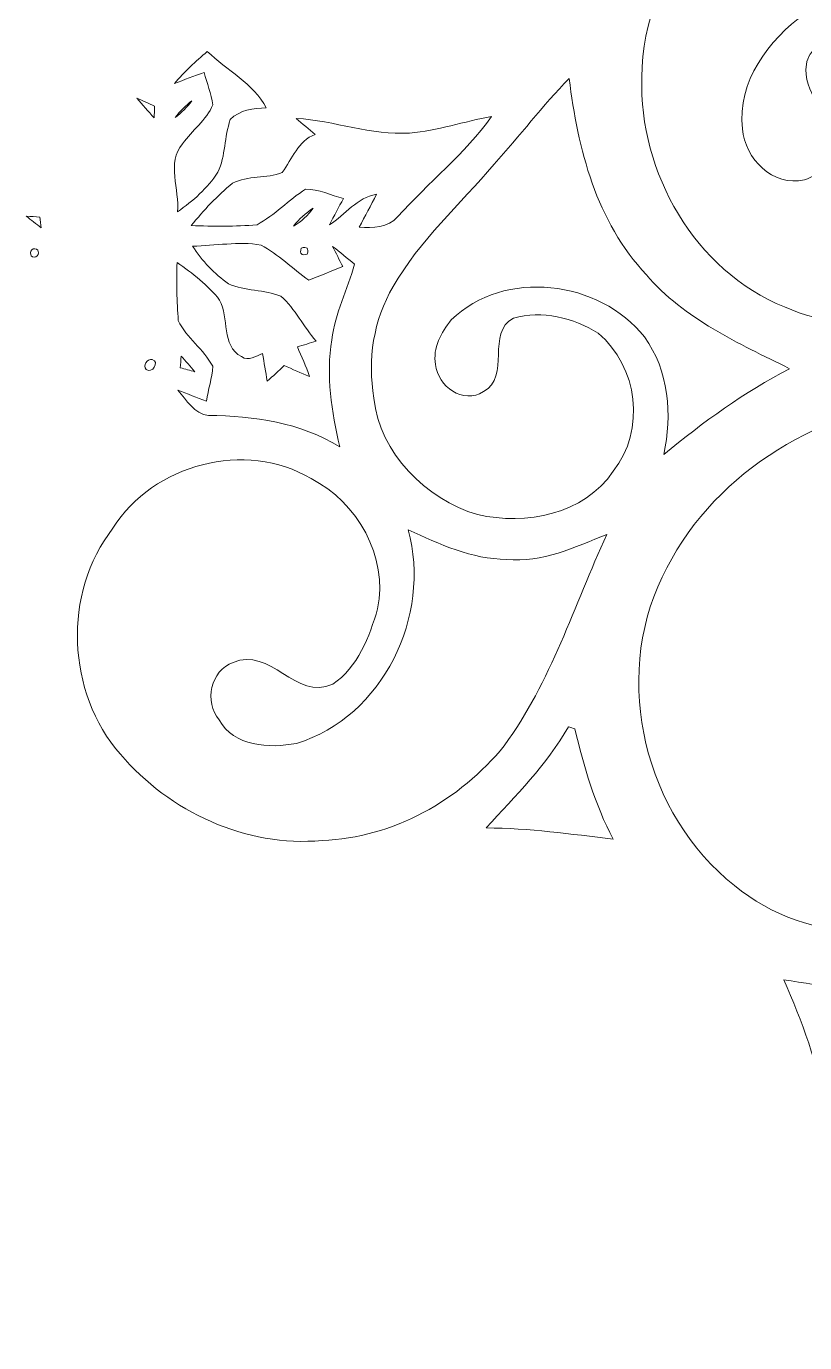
# Model space of a CAD drawing. Header units: centimetres. Extents: x -16.3 to 16.1, y -13.3 to 13.3.
# Drawn here: x -14.23 to -6.5, y -12.15 to 0.94 of the extents above; entities that cross this region are included whole.
import ezdxf

# ---------------------------------------------------------------- set-up
doc = ezdxf.new("R2010")
doc.units = ezdxf.units.CM
doc.header["$MEASUREMENT"] = 0
doc.layers.add('Layer 1', color=7, linetype='Continuous')

msp = doc.modelspace()

# ---------------------------------------------------------------- linework, layer by layer
at = {"layer": 'Layer 1', "color": 8, "lineweight": 9}
for points, knots in [([(-3.18055, 4.80713), (-3.50828, 4.40744), (-3.82966, 3.98904), (-4.27275, 3.70894), (-4.27275, 3.70894), (-4.88447, 3.27573), (-5.62812, 3.11839), (-6.30193, 2.815), (-6.30193, 2.815), (-6.77359, 2.62097), (-7.23855, 2.35497), (-7.54617, 1.93834), (-7.54617, 1.93834), (-7.88449, 1.51077), (-8.11626, 0.98196), (-8.11662, 0.42986), (-8.11662, 0.42986), (-8.14554, -0.51488), (-7.58957, -1.49454), (-6.69845, -1.85332), (-6.69845, -1.85332), (-5.93186, -2.19516), (-4.98607, -1.92458), (-4.44667, -1.30263), (-4.44667, -1.30263), (-4.23077, -1.01935), (-4.09283, -0.67046), (-4.10624, -0.31062), (-4.10624, -0.31062), (-4.09424, 0.38506), (-4.66892, 1.04651), (-5.36812, 1.09908), (-5.36812, 1.09908), (-5.65846, 1.09978), (-5.93892, 1.00206), (-6.19221, 0.8666), (-6.19221, 0.8666), (-6.30616, 0.78758), (-6.4568, 0.70891), (-6.48043, 0.55721), (-6.48043, 0.55721), (-6.52347, 0.27746), (-6.26312, 0.08661), (-6.21338, -0.16845), (-6.21338, -0.16845), (-6.17422, -0.36213), (-6.33156, -0.53181), (-6.50054, -0.59073), (-6.50054, -0.59073), (-6.81557, -0.66093), (-7.08862, -0.37977), (-7.11649, -0.08379), (-7.11649, -0.08379), (-7.16905, 0.38611), (-6.85543, 0.80063), (-6.49454, 1.06274), (-6.49454, 1.06274), (-6.08991, 1.34426), (-5.58226, 1.52418), (-5.08625, 1.41976), (-5.08625, 1.41976), (-4.73983, 1.37601), (-4.42056, 1.19609), (-4.18597, 0.94174), (-4.18597, 0.94174), (-3.92103, 0.60977), (-3.67373, 0.23019), (-3.64586, -0.20585), (-3.64586, -0.20585), (-3.64022, -0.45949), (-3.68643, -0.71138), (-3.6829, -0.96538), (-3.6829, -0.96538), (-3.62928, -1.09979), (-3.50405, -1.18586), (-3.40033, -1.28076), (-3.40033, -1.28076), (-3.4155, -1.19186), (-3.43349, -1.10226), (-3.44937, -1.01441), (-3.44937, -1.01441), (-3.346, -0.98654), (-3.24652, -0.94633), (-3.14739, -0.90646), (-3.14739, -0.90646), (-2.98864, -1.04405), (-2.82742, -1.18093), (-2.64327, -1.28535), (-2.64327, -1.28535), (-2.44712, -1.29734), (-2.25027, -1.29946), (-2.05307, -1.29134), (-2.05307, -1.29134), (-2.15114, -1.13859), (-2.27638, -1.00348), (-2.41573, -0.88847), (-2.41573, -0.88847), (-2.59, -0.78088), (-2.8066, -0.80028), (-3.00169, -0.76147), (-3.00169, -0.76147), (-3.03803, -0.66481), (-3.07295, -0.56744), (-3.08918, -0.46584), (-3.08918, -0.46584), (-3.15444, -0.44715), (-3.21935, -0.42845), (-3.28391, -0.41046), (-3.28391, -0.41046), (-3.28427, -0.38576), (-3.28427, -0.33673), (-3.28427, -0.31203), (-3.28427, -0.31203), (-3.22888, -0.29369), (-3.17314, -0.27605), (-3.11705, -0.25912), (-3.11705, -0.25912), (-3.1361, -0.16845), (-3.15938, -0.07144), (-3.17455, 0.01746), (-3.17455, 0.01746), (-3.11493, -0.0217), (-3.05602, -0.06227), (-2.9971, -0.10319), (-2.9971, -0.10319), (-2.94666, -0.0478), (-2.89692, 0.00794), (-2.84717, 0.06367), (-2.84717, 0.06367), (-2.71594, -0.05521), (-2.5713, -0.15822), (-2.42102, -0.25206), (-2.42102, -0.25206), (-2.38362, -0.43127), (-2.4376, -0.65776), (-2.29472, -0.79922), (-2.29472, -0.79922), (-2.17055, -0.93081), (-2.03014, -1.04722), (-1.88056, -1.14988), (-1.88056, -1.14988), (-1.87598, -0.95726), (-1.88127, -0.76535), (-1.89714, -0.57415), (-1.89714, -0.57415), (-1.97264, -0.378), (-2.16173, -0.25241), (-2.25204, -0.06579), (-2.25204, -0.06579), (-2.23052, 0.00864), (-2.19136, 0.07567), (-2.15785, 0.14481), (-2.15785, 0.14481), (-2.36951, 0.21925), (-2.58294, 0.28804), (-2.79426, 0.36248), (-2.79426, 0.36248), (-2.79108, 0.38329), (-2.78473, 0.42492), (-2.78156, 0.44573), (-2.78156, 0.44573), (-2.42067, 0.61648), (-2.04143, 0.8225), (-1.85128, 1.18904), (-1.85128, 1.18904), (-2.1582, 1.14882), (-2.44783, 1.01759), (-2.75898, 1.00065), (-2.75898, 1.00065), (-3.01545, 0.99924), (-3.28215, 1.01265), (-3.52133, 1.11389), (-3.52133, 1.11389), (-3.8727, 1.26347), (-4.11964, 1.57886), (-4.29497, 1.90764), (-4.29497, 1.90764), (-3.83495, 2.13871), (-3.31778, 2.25091), (-2.90715, 2.57827), (-2.90715, 2.57827), (-3.2056, 2.77196), (-3.51533, 3.00338), (-3.63105, 3.3544), (-3.63105, 3.3544), (-3.2885, 3.52197), (-2.90609, 3.60557), (-2.58894, 3.82465), (-2.58894, 3.82465), (-2.30778, 4.00033), (-2.0506, 4.21976), (-1.86433, 4.49668), (-1.86433, 4.49668), (-2.1208, 4.46459), (-2.38327, 4.43354), (-2.63798, 4.50057), (-2.63798, 4.50057), (-2.84717, 4.54184), (-3.00839, 4.69283), (-3.18055, 4.80713), (-3.18055, 4.80713), (-3.18055, 4.80713), (-3.18055, 4.80713), (-3.18055, 4.80713)], [0, 0, 0, 0, 0.01923077, 0.01923077, 0.01923077, 0.01923077, 0.03846154, 0.03846154, 0.03846154, 0.03846154, 0.05769231, 0.05769231, 0.05769231, 0.05769231, 0.07692308, 0.07692308, 0.07692308, 0.07692308, 0.09615385, 0.09615385, 0.09615385, 0.09615385, 0.11538462, 0.11538462, 0.11538462, 0.11538462, 0.13461538, 0.13461538, 0.13461538, 0.13461538, 0.15384615, 0.15384615, 0.15384615, 0.15384615, 0.17307692, 0.17307692, 0.17307692, 0.17307692, 0.19230769, 0.19230769, 0.19230769, 0.19230769, 0.21153846, 0.21153846, 0.21153846, 0.21153846, 0.23076923, 0.23076923, 0.23076923, 0.23076923, 0.25, 0.25, 0.25, 0.25, 0.26923077, 0.26923077, 0.26923077, 0.26923077, 0.28846154, 0.28846154, 0.28846154, 0.28846154, 0.30769231, 0.30769231, 0.30769231, 0.30769231, 0.32692308, 0.32692308, 0.32692308, 0.32692308, 0.34615385, 0.34615385, 0.34615385, 0.34615385, 0.36538462, 0.36538462, 0.36538462, 0.36538462, 0.38461538, 0.38461538, 0.38461538, 0.38461538, 0.40384615, 0.40384615, 0.40384615, 0.40384615, 0.42307692, 0.42307692, 0.42307692, 0.42307692, 0.44230769, 0.44230769, 0.44230769, 0.44230769, 0.46153846, 0.46153846, 0.46153846, 0.46153846, 0.48076923, 0.48076923, 0.48076923, 0.48076923, 0.5, 0.5, 0.5, 0.5, 0.51923077, 0.51923077, 0.51923077, 0.51923077, 0.53846154, 0.53846154, 0.53846154, 0.53846154, 0.55769231, 0.55769231, 0.55769231, 0.55769231, 0.57692308, 0.57692308, 0.57692308, 0.57692308, 0.59615385, 0.59615385, 0.59615385, 0.59615385, 0.61538462, 0.61538462, 0.61538462, 0.61538462, 0.63461538, 0.63461538, 0.63461538, 0.63461538, 0.65384615, 0.65384615, 0.65384615, 0.65384615, 0.67307692, 0.67307692, 0.67307692, 0.67307692, 0.69230769, 0.69230769, 0.69230769, 0.69230769, 0.71153846, 0.71153846, 0.71153846, 0.71153846, 0.73076923, 0.73076923, 0.73076923, 0.73076923, 0.75, 0.75, 0.75, 0.75, 0.76923077, 0.76923077, 0.76923077, 0.76923077, 0.78846154, 0.78846154, 0.78846154, 0.78846154, 0.80769231, 0.80769231, 0.80769231, 0.80769231, 0.82692308, 0.82692308, 0.82692308, 0.82692308, 0.84615385, 0.84615385, 0.84615385, 0.84615385, 0.86538462, 0.86538462, 0.86538462, 0.86538462, 0.88461538, 0.88461538, 0.88461538, 0.88461538, 0.90384615, 0.90384615, 0.90384615, 0.90384615, 0.92307692, 0.92307692, 0.92307692, 0.92307692, 0.94230769, 0.94230769, 0.94230769, 0.94230769, 0.96153846, 0.96153846, 0.96153846, 0.96153846, 1, 1, 1, 1]), ([(-12.76129, 0.36742), (-12.66286, 0.40411), (-12.56585, 0.44432), (-12.46637, 0.47748), (-12.46637, 0.47748), (-12.4385, 0.36989), (-12.39475, 0.26582), (-12.37852, 0.15575), (-12.37852, 0.15575), (-12.44343, 0.00406), (-12.5856, -0.0986), (-12.68085, -0.23125), (-12.68085, -0.23125), (-12.84313, -0.4161), (-12.70731, -0.69198), (-12.7313, -0.90682), (-12.7313, -0.90682), (-12.57678, -0.80063), (-12.43285, -0.67222), (-12.32878, -0.51488), (-12.32878, -0.51488), (-12.25293, -0.35084), (-12.26528, -0.15999), (-12.20672, 0.00935), (-12.20672, 0.00935), (-12.11465, 0.10601), (-11.97495, 0.12259), (-11.8483, 0.12541), (-11.8483, 0.12541), (-11.97847, 0.37059), (-12.24165, 0.4983), (-12.43462, 0.68598), (-12.43462, 0.68598), (-12.54997, 0.58684), (-12.66392, 0.48489), (-12.76129, 0.36742), (-12.76129, 0.36742), (-12.76129, 0.36742), (-12.76129, 0.36742), (-12.76129, 0.36742)], [0, 0, 0, 0, 0.09090909, 0.09090909, 0.09090909, 0.09090909, 0.18181818, 0.18181818, 0.18181818, 0.18181818, 0.27272727, 0.27272727, 0.27272727, 0.27272727, 0.36363636, 0.36363636, 0.36363636, 0.36363636, 0.45454545, 0.45454545, 0.45454545, 0.45454545, 0.54545455, 0.54545455, 0.54545455, 0.54545455, 0.63636364, 0.63636364, 0.63636364, 0.63636364, 0.72727273, 0.72727273, 0.72727273, 0.72727273, 0.81818182, 0.81818182, 0.81818182, 0.81818182, 1, 1, 1, 1]), ([(-9.58382, -0.43445), (-9.9246, -0.8345), (-10.32395, -1.19116), (-10.58818, -1.65047), (-10.58818, -1.65047), (-10.78291, -1.98349), (-10.845, -2.37861), (-10.77903, -2.7589), (-10.77903, -2.7589), (-10.71941, -3.3117), (-10.26574, -3.76044), (-9.74786, -3.91777), (-9.74786, -3.91777), (-9.26738, -4.0236), (-8.69129, -3.91954), (-8.4006, -3.48598), (-8.4006, -3.48598), (-8.07534, -3.07993), (-8.15436, -2.44316), (-8.54912, -2.11508), (-8.54912, -2.11508), (-8.7943, -1.96268), (-9.11004, -1.88154), (-9.39191, -1.96586), (-9.39191, -1.96586), (-9.66813, -2.10873), (-9.41554, -2.54582), (-9.69, -2.69434), (-9.69, -2.69434), (-9.89179, -2.82628), (-10.14544, -2.63966), (-10.1652, -2.42623), (-10.1652, -2.42623), (-10.19695, -2.26078), (-10.11052, -2.10485), (-10.00997, -1.98279), (-10.00997, -1.98279), (-9.48539, -1.46809), (-8.53183, -1.58662), (-8.09051, -2.15142), (-8.09051, -2.15142), (-7.84603, -2.4855), (-7.81323, -2.92506), (-7.89825, -3.31911), (-7.89825, -3.31911), (-7.50596, -2.99985), (-7.09815, -2.69822), (-6.64694, -2.4668), (-6.64694, -2.4668), (-7.15635, -2.21456), (-7.69363, -1.97538), (-8.07111, -1.533), (-8.07111, -1.533), (-8.56641, -1.00806), (-8.75444, -0.28064), (-8.83769, 0.41751), (-8.83769, 0.41751), (-9.10369, 0.14975), (-9.32947, -0.1554), (-9.58382, -0.43445), (-9.58382, -0.43445), (-9.58382, -0.43445), (-9.58382, -0.43445), (-9.58382, -0.43445)], [0, 0, 0, 0, 0.05882353, 0.05882353, 0.05882353, 0.05882353, 0.11764706, 0.11764706, 0.11764706, 0.11764706, 0.17647059, 0.17647059, 0.17647059, 0.17647059, 0.23529412, 0.23529412, 0.23529412, 0.23529412, 0.29411765, 0.29411765, 0.29411765, 0.29411765, 0.35294118, 0.35294118, 0.35294118, 0.35294118, 0.41176471, 0.41176471, 0.41176471, 0.41176471, 0.47058824, 0.47058824, 0.47058824, 0.47058824, 0.52941176, 0.52941176, 0.52941176, 0.52941176, 0.58823529, 0.58823529, 0.58823529, 0.58823529, 0.64705882, 0.64705882, 0.64705882, 0.64705882, 0.70588235, 0.70588235, 0.70588235, 0.70588235, 0.76470588, 0.76470588, 0.76470588, 0.76470588, 0.82352941, 0.82352941, 0.82352941, 0.82352941, 0.88235294, 0.88235294, 0.88235294, 0.88235294, 1, 1, 1, 1]), ([(-13.13417, 0.22172), (-13.07843, 0.15575), (-13.02199, 0.09049), (-12.96413, 0.02628), (-12.96413, 0.02628), (-12.96272, 0.05486), (-12.95955, 0.11236), (-12.95814, 0.14129), (-12.95814, 0.14129), (-13.0167, 0.1681), (-13.07526, 0.19526), (-13.13417, 0.22172), (-13.13417, 0.22172), (-13.13417, 0.22172), (-13.13417, 0.22172), (-13.13417, 0.22172)], [0, 0, 0, 0, 0.2, 0.2, 0.2, 0.2, 0.4, 0.4, 0.4, 0.4, 0.6, 0.6, 0.6, 0.6, 1, 1, 1, 1]), ([(-12.75423, 0.0291), (-12.69144, 0.07743), (-12.63535, 0.13388), (-12.58702, 0.19632), (-12.58702, 0.19632), (-12.64981, 0.14799), (-12.7059, 0.0919), (-12.75423, 0.0291), (-12.75423, 0.0291), (-12.75423, 0.0291), (-12.75423, 0.0291), (-12.75423, 0.0291)], [0, 0, 0, 0, 0.25, 0.25, 0.25, 0.25, 0.5, 0.5, 0.5, 0.5, 1, 1, 1, 1]), ([(-11.55055, 0.02134), (-11.48917, -0.03263), (-11.42532, -0.08484), (-11.36288, -0.13776), (-11.36288, -0.13776), (-11.53538, -0.20338), (-11.58901, -0.38012), (-11.6892, -0.51523), (-11.6892, -0.51523), (-11.84512, -0.5812), (-12.03245, -0.5431), (-12.18273, -0.62354), (-12.18273, -0.62354), (-12.33513, -0.74736), (-12.4713, -0.89129), (-12.59407, -1.0444), (-12.59407, -1.0444), (-12.37641, -1.05146), (-12.15804, -1.05534), (-11.94073, -1.03699), (-11.94073, -1.03699), (-11.76434, -0.94033), (-11.62675, -0.78934), (-11.45777, -0.68316), (-11.45777, -0.68316), (-11.32795, -0.67857), (-11.2066, -0.74807), (-11.0803, -0.77417), (-11.0803, -0.77417), (-11.12793, -0.86131), (-11.17555, -0.94844), (-11.2193, -1.0377), (-11.2193, -1.0377), (-11.06513, -0.93539), (-10.94589, -0.76571), (-10.75433, -0.73325), (-10.75433, -0.73325), (-10.8069, -0.84438), (-10.86934, -0.95021), (-10.92473, -1.05992), (-10.92473, -1.05992), (-10.79173, -1.06663), (-10.63686, -1.07051), (-10.54373, -0.95691), (-10.54373, -0.95691), (-10.23787, -0.61966), (-9.87451, -0.33144), (-9.60887, 0.04039), (-9.60887, 0.04039), (-9.88192, -0.00829), (-10.14615, -0.10284), (-10.42413, -0.12436), (-10.42413, -0.12436), (-10.8069, -0.14764), (-11.17202, -0.00265), (-11.55055, 0.02134), (-11.55055, 0.02134), (-11.55055, 0.02134), (-11.55055, 0.02134), (-11.55055, 0.02134)], [0, 0, 0, 0, 0.0625, 0.0625, 0.0625, 0.0625, 0.125, 0.125, 0.125, 0.125, 0.1875, 0.1875, 0.1875, 0.1875, 0.25, 0.25, 0.25, 0.25, 0.3125, 0.3125, 0.3125, 0.3125, 0.375, 0.375, 0.375, 0.375, 0.4375, 0.4375, 0.4375, 0.4375, 0.5, 0.5, 0.5, 0.5, 0.5625, 0.5625, 0.5625, 0.5625, 0.625, 0.625, 0.625, 0.625, 0.6875, 0.6875, 0.6875, 0.6875, 0.75, 0.75, 0.75, 0.75, 0.8125, 0.8125, 0.8125, 0.8125, 0.875, 0.875, 0.875, 0.875, 1, 1, 1, 1]), ([(-11.57913, -1.05075), (-11.50081, -1.00524), (-11.43484, -0.94245), (-11.38122, -0.86978), (-11.38122, -0.86978), (-11.45495, -0.92093), (-11.5241, -0.97914), (-11.57913, -1.05075), (-11.57913, -1.05075), (-11.57913, -1.05075), (-11.57913, -1.05075), (-11.57913, -1.05075)], [0, 0, 0, 0, 0.25, 0.25, 0.25, 0.25, 0.5, 0.5, 0.5, 0.5, 1, 1, 1, 1]), ([(-14.23343, -0.95056), (-14.1851, -0.98937), (-14.13642, -1.02782), (-14.08703, -1.06557), (-14.08703, -1.06557), (-14.0902, -1.03946), (-14.09655, -0.98725), (-14.09937, -0.96114), (-14.09937, -0.96114), (-14.14418, -0.95726), (-14.18863, -0.95374), (-14.23343, -0.95056), (-14.23343, -0.95056), (-14.23343, -0.95056), (-14.23343, -0.95056), (-14.23343, -0.95056)], [0, 0, 0, 0, 0.2, 0.2, 0.2, 0.2, 0.4, 0.4, 0.4, 0.4, 0.6, 0.6, 0.6, 0.6, 1, 1, 1, 1]), ([(-14.14947, -1.27406), (-14.19921, -1.27124), (-14.20909, -1.35767), (-14.15511, -1.35802), (-14.15511, -1.35802), (-14.10537, -1.36014), (-14.09585, -1.27406), (-14.14947, -1.27406), (-14.14947, -1.27406), (-14.14947, -1.27406), (-14.14947, -1.27406), (-14.14947, -1.27406)], [0, 0, 0, 0, 0.25, 0.25, 0.25, 0.25, 0.5, 0.5, 0.5, 0.5, 1, 1, 1, 1]), ([(-12.58102, -1.24901), (-12.48753, -1.39541), (-12.36477, -1.52312), (-12.22365, -1.62401), (-12.22365, -1.62401), (-12.05997, -1.69598), (-11.86911, -1.67869), (-11.7026, -1.74643), (-11.7026, -1.74643), (-11.56043, -1.87272), (-11.47647, -2.04946), (-11.35406, -2.1941), (-11.35406, -2.1941), (-11.41615, -2.21245), (-11.47823, -2.23114), (-11.53997, -2.25055), (-11.53997, -2.25055), (-11.49587, -2.34615), (-11.45425, -2.44316), (-11.42038, -2.54335), (-11.42038, -2.54335), (-11.50505, -2.51019), (-11.58795, -2.47315), (-11.6705, -2.4347), (-11.6705, -2.4347), (-11.72483, -2.48832), (-11.78057, -2.54018), (-11.83913, -2.58957), (-11.83913, -2.58957), (-11.855, -2.49749), (-11.87017, -2.40718), (-11.88569, -2.31687), (-11.88569, -2.31687), (-11.95202, -2.34051), (-12.02645, -2.39766), (-12.09489, -2.34721), (-12.09489, -2.34721), (-12.2995, -2.23855), (-12.21625, -1.95809), (-12.31291, -1.78523), (-12.31291, -1.78523), (-12.42897, -1.63566), (-12.58102, -1.51889), (-12.73553, -1.41129), (-12.73553, -1.41129), (-12.74153, -1.60391), (-12.7373, -1.79652), (-12.72319, -1.98914), (-12.72319, -1.98914), (-12.64346, -2.16271), (-12.46919, -2.27313), (-12.38135, -2.44281), (-12.38135, -2.44281), (-12.38452, -2.56029), (-12.42827, -2.67282), (-12.44343, -2.78924), (-12.44343, -2.78924), (-12.53868, -2.75396), (-12.63252, -2.71621), (-12.72777, -2.68164), (-12.72777, -2.68164), (-12.63993, -2.77724), (-12.56479, -2.918), (-12.42333, -2.93176), (-12.42333, -2.93176), (-11.97212, -2.93564), (-11.51034, -3.00267), (-11.11875, -3.24221), (-11.11875, -3.24221), (-11.19672, -2.89401), (-11.25881, -2.53524), (-11.19566, -2.17893), (-11.19566, -2.17893), (-11.1685, -1.91506), (-11.03903, -1.68011), (-10.97235, -1.42681), (-10.97235, -1.42681), (-11.04538, -1.36896), (-11.11593, -1.30828), (-11.18931, -1.25113), (-11.18931, -1.25113), (-11.1565, -1.31851), (-11.12193, -1.38554), (-11.087, -1.45221), (-11.087, -1.45221), (-11.20025, -1.49701), (-11.31419, -1.54111), (-11.42708, -1.58768), (-11.42708, -1.58768), (-11.58513, -1.47232), (-11.72906, -1.33262), (-11.90086, -1.23808), (-11.90086, -1.23808), (-12.12488, -1.19856), (-12.35595, -1.24654), (-12.58102, -1.24901), (-12.58102, -1.24901), (-12.58102, -1.24901), (-12.58102, -1.24901), (-12.58102, -1.24901)], [0, 0, 0, 0, 0.03846154, 0.03846154, 0.03846154, 0.03846154, 0.07692308, 0.07692308, 0.07692308, 0.07692308, 0.11538462, 0.11538462, 0.11538462, 0.11538462, 0.15384615, 0.15384615, 0.15384615, 0.15384615, 0.19230769, 0.19230769, 0.19230769, 0.19230769, 0.23076923, 0.23076923, 0.23076923, 0.23076923, 0.26923077, 0.26923077, 0.26923077, 0.26923077, 0.30769231, 0.30769231, 0.30769231, 0.30769231, 0.34615385, 0.34615385, 0.34615385, 0.34615385, 0.38461538, 0.38461538, 0.38461538, 0.38461538, 0.42307692, 0.42307692, 0.42307692, 0.42307692, 0.46153846, 0.46153846, 0.46153846, 0.46153846, 0.5, 0.5, 0.5, 0.5, 0.53846154, 0.53846154, 0.53846154, 0.53846154, 0.57692308, 0.57692308, 0.57692308, 0.57692308, 0.61538462, 0.61538462, 0.61538462, 0.61538462, 0.65384615, 0.65384615, 0.65384615, 0.65384615, 0.69230769, 0.69230769, 0.69230769, 0.69230769, 0.73076923, 0.73076923, 0.73076923, 0.73076923, 0.76923077, 0.76923077, 0.76923077, 0.76923077, 0.80769231, 0.80769231, 0.80769231, 0.80769231, 0.84615385, 0.84615385, 0.84615385, 0.84615385, 0.88461538, 0.88461538, 0.88461538, 0.88461538, 0.92307692, 0.92307692, 0.92307692, 0.92307692, 1, 1, 1, 1]), ([(-11.50046, -1.26912), (-11.5188, -1.32627), (-11.4994, -1.34567), (-11.4419, -1.32768), (-11.4419, -1.32768), (-11.42355, -1.27018), (-11.44331, -1.25042), (-11.50046, -1.26912), (-11.50046, -1.26912), (-11.50046, -1.26912), (-11.50046, -1.26912), (-11.50046, -1.26912)], [0, 0, 0, 0, 0.25, 0.25, 0.25, 0.25, 0.5, 0.5, 0.5, 0.5, 1, 1, 1, 1]), ([(-12.69461, -2.34121), (-12.69673, -2.37049), (-12.70132, -2.42905), (-12.70378, -2.45798), (-12.70378, -2.45798), (-12.65545, -2.47103), (-12.60712, -2.48409), (-12.55844, -2.49749), (-12.55844, -2.49749), (-12.6036, -2.44493), (-12.64875, -2.39272), (-12.69461, -2.34121), (-12.69461, -2.34121), (-12.69461, -2.34121), (-12.69461, -2.34121), (-12.69461, -2.34121)], [0, 0, 0, 0, 0.2, 0.2, 0.2, 0.2, 0.4, 0.4, 0.4, 0.4, 0.6, 0.6, 0.6, 0.6, 1, 1, 1, 1]), ([(-12.98248, -2.37437), (-13.03152, -2.36767), (-13.07879, -2.4347), (-13.04351, -2.47527), (-13.04351, -2.47527), (-12.98424, -2.52254), (-12.90487, -2.39871), (-12.98248, -2.37437), (-12.98248, -2.37437), (-12.98248, -2.37437), (-12.98248, -2.37437), (-12.98248, -2.37437)], [0, 0, 0, 0, 0.25, 0.25, 0.25, 0.25, 0.5, 0.5, 0.5, 0.5, 1, 1, 1, 1]), ([(-5.33355, -2.7776), (-6.40705, -2.89472), (-7.4481, -3.54383), (-7.91306, -4.53761), (-7.91306, -4.53761), (-8.41118, -5.56454), (-8.08663, -6.90051), (-7.19445, -7.60501), (-7.19445, -7.60501), (-6.4702, -8.20967), (-5.31415, -8.22871), (-4.59025, -7.61489), (-4.59025, -7.61489), (-4.09036, -7.22471), (-3.77322, -6.53856), (-3.97712, -5.90779), (-3.97712, -5.90779), (-4.114, -5.5021), (-4.27275, -4.98846), (-4.74477, -4.8738), (-4.74477, -4.8738), (-5.0725, -4.85264), (-5.30145, -5.1338), (-5.58967, -5.23963), (-5.58967, -5.23963), (-5.77311, -5.25763), (-6.01688, -5.2735), (-6.13612, -5.10029), (-6.13612, -5.10029), (-6.38095, -4.82193), (-6.20174, -4.37533), (-5.89553, -4.22928), (-5.89553, -4.22928), (-5.62318, -4.04901), (-5.2757, -4.11357), (-4.97936, -4.1894), (-4.97936, -4.1894), (-4.27204, -4.43424), (-3.78838, -5.09217), (-3.57778, -5.78891), (-3.57778, -5.78891), (-3.35094, -6.5248), (-3.55732, -7.40393), (-4.16057, -7.90346), (-4.16057, -7.90346), (-4.5458, -8.23542), (-5.00053, -8.52188), (-5.51312, -8.59526), (-5.51312, -8.59526), (-5.90999, -8.67639), (-6.31216, -8.60055), (-6.70621, -8.54199), (-6.70621, -8.54199), (-6.52171, -8.95332), (-6.36895, -9.37913), (-6.28464, -9.82327), (-6.28464, -9.82327), (-6.04299, -9.69698), (-5.82885, -9.51424), (-5.5685, -9.42534), (-5.5685, -9.42534), (-5.34872, -9.38124), (-5.11942, -9.41194), (-4.89928, -9.43981), (-4.89928, -9.43981), (-4.38917, -9.58162), (-4.0124, -10.16018), (-4.16903, -10.68264), (-4.16903, -10.68264), (-4.27487, -11.09327), (-4.7109, -11.35327), (-5.12153, -11.34269), (-5.12153, -11.34269), (-5.33038, -11.35116), (-5.56003, -11.28483), (-5.68351, -11.10421), (-5.68351, -11.10421), (-5.86589, -10.95252), (-5.72902, -10.60679), (-5.49442, -10.63219), (-5.49442, -10.63219), (-5.28099, -10.68441), (-5.26088, -10.96169), (-5.1487, -11.11726), (-5.1487, -11.11726), (-4.87776, -11.1088), (-4.57543, -11.0072), (-4.4696, -10.73238), (-4.4696, -10.73238), (-4.29533, -10.34821), (-4.54368, -9.8836), (-4.93068, -9.75024), (-4.93068, -9.75024), (-5.49407, -9.55375), (-6.14953, -9.99119), (-6.21585, -10.5761), (-6.21585, -10.5761), (-6.25077, -11.00332), (-6.11213, -11.47498), (-5.75442, -11.7378), (-5.75442, -11.7378), (-5.21678, -12.14808), (-4.42268, -12.0874), (-3.88752, -11.70429), (-3.88752, -11.70429), (-3.45854, -11.44499), (-3.24969, -10.95604), (-3.11176, -10.49567), (-3.11176, -10.49567), (-2.97982, -10.67594), (-2.82777, -10.84069), (-2.64962, -10.97756), (-2.64962, -10.97756), (-2.69618, -10.89078), (-2.7491, -10.80788), (-2.80343, -10.72639), (-2.80343, -10.72639), (-2.69019, -10.67382), (-2.57448, -10.61597), (-2.44959, -10.59939), (-2.44959, -10.59939), (-2.25698, -10.69569), (-2.12468, -10.88267), (-1.93418, -10.98462), (-1.93418, -10.98462), (-1.73381, -11.02201), (-1.52461, -10.98568), (-1.32141, -10.99309), (-1.32141, -10.99309), (-1.46182, -10.82446), (-1.60822, -10.65301), (-1.79519, -10.53589), (-1.79519, -10.53589), (-1.94724, -10.4805), (-2.11234, -10.47097), (-2.26968, -10.44064), (-2.26968, -10.44064), (-2.3113, -10.34539), (-2.35752, -10.25261), (-2.40585, -10.16088), (-2.40585, -10.16088), (-2.35717, -10.13654), (-2.30848, -10.1129), (-2.2598, -10.08892), (-2.2598, -10.08892), (-2.34976, -10.07939), (-2.43901, -10.07128), (-2.52826, -10.06352), (-2.52826, -10.06352), (-2.53285, -10.04341), (-2.54167, -10.00353), (-2.54625, -9.98379), (-2.54625, -9.98379), (-2.48769, -9.9552), (-2.42878, -9.92699), (-2.36987, -9.89912), (-2.36987, -9.89912), (-2.40303, -9.83174), (-2.43654, -9.76471), (-2.46794, -9.69663), (-2.46794, -9.69663), (-2.3868, -9.7118), (-2.30637, -9.73119), (-2.22664, -9.75342), (-2.22664, -9.75342), (-2.02167, -9.48743), (-1.80754, -9.22425), (-1.66184, -8.91981), (-1.66184, -8.91981), (-1.34399, -8.27633), (-1.12668, -7.56091), (-1.17289, -6.83631), (-1.17289, -6.83631), (-1.17113, -5.33524), (-2.02908, -3.84651), (-3.35905, -3.13637), (-3.35905, -3.13637), (-3.96195, -2.82769), (-4.65869, -2.68199), (-5.33355, -2.7776), (-5.33355, -2.7776), (-5.33355, -2.7776), (-5.33355, -2.7776), (-5.33355, -2.7776)], [0, 0, 0, 0, 0.0212766, 0.0212766, 0.0212766, 0.0212766, 0.04255319, 0.04255319, 0.04255319, 0.04255319, 0.06382979, 0.06382979, 0.06382979, 0.06382979, 0.08510638, 0.08510638, 0.08510638, 0.08510638, 0.10638298, 0.10638298, 0.10638298, 0.10638298, 0.12765957, 0.12765957, 0.12765957, 0.12765957, 0.14893617, 0.14893617, 0.14893617, 0.14893617, 0.17021277, 0.17021277, 0.17021277, 0.17021277, 0.19148936, 0.19148936, 0.19148936, 0.19148936, 0.21276596, 0.21276596, 0.21276596, 0.21276596, 0.23404255, 0.23404255, 0.23404255, 0.23404255, 0.25531915, 0.25531915, 0.25531915, 0.25531915, 0.27659574, 0.27659574, 0.27659574, 0.27659574, 0.29787234, 0.29787234, 0.29787234, 0.29787234, 0.31914894, 0.31914894, 0.31914894, 0.31914894, 0.34042553, 0.34042553, 0.34042553, 0.34042553, 0.36170213, 0.36170213, 0.36170213, 0.36170213, 0.38297872, 0.38297872, 0.38297872, 0.38297872, 0.40425532, 0.40425532, 0.40425532, 0.40425532, 0.42553191, 0.42553191, 0.42553191, 0.42553191, 0.44680851, 0.44680851, 0.44680851, 0.44680851, 0.46808511, 0.46808511, 0.46808511, 0.46808511, 0.4893617, 0.4893617, 0.4893617, 0.4893617, 0.5106383, 0.5106383, 0.5106383, 0.5106383, 0.53191489, 0.53191489, 0.53191489, 0.53191489, 0.55319149, 0.55319149, 0.55319149, 0.55319149, 0.57446809, 0.57446809, 0.57446809, 0.57446809, 0.59574468, 0.59574468, 0.59574468, 0.59574468, 0.61702128, 0.61702128, 0.61702128, 0.61702128, 0.63829787, 0.63829787, 0.63829787, 0.63829787, 0.65957447, 0.65957447, 0.65957447, 0.65957447, 0.68085106, 0.68085106, 0.68085106, 0.68085106, 0.70212766, 0.70212766, 0.70212766, 0.70212766, 0.72340426, 0.72340426, 0.72340426, 0.72340426, 0.74468085, 0.74468085, 0.74468085, 0.74468085, 0.76595745, 0.76595745, 0.76595745, 0.76595745, 0.78723404, 0.78723404, 0.78723404, 0.78723404, 0.80851064, 0.80851064, 0.80851064, 0.80851064, 0.82978723, 0.82978723, 0.82978723, 0.82978723, 0.85106383, 0.85106383, 0.85106383, 0.85106383, 0.87234043, 0.87234043, 0.87234043, 0.87234043, 0.89361702, 0.89361702, 0.89361702, 0.89361702, 0.91489362, 0.91489362, 0.91489362, 0.91489362, 0.93617021, 0.93617021, 0.93617021, 0.93617021, 0.95744681, 0.95744681, 0.95744681, 0.95744681, 1, 1, 1, 1]), ([(-13.37265, -4.05254), (-13.87571, -4.69847), (-13.83303, -5.68554), (-13.29786, -6.30008), (-13.29786, -6.30008), (-12.80962, -6.87088), (-12.05185, -7.22648), (-11.29373, -7.15663), (-11.29373, -7.15663), (-10.58782, -7.13017), (-9.92284, -6.75728), (-9.48292, -6.21401), (-9.48292, -6.21401), (-9.01973, -5.58077), (-8.78936, -4.82053), (-8.46445, -4.11463), (-8.46445, -4.11463), (-8.78054, -4.24092), (-9.10827, -4.39791), (-9.45893, -4.36228), (-9.45893, -4.36228), (-9.80713, -4.36122), (-10.1271, -4.20952), (-10.43719, -4.06876), (-10.43719, -4.06876), (-10.20506, -4.92072), (-10.68625, -5.92967), (-11.54844, -6.19213), (-11.54844, -6.19213), (-11.81831, -6.24187), (-12.16933, -6.226), (-12.31785, -5.95577), (-12.31785, -5.95577), (-12.46637, -5.77868), (-12.40498, -5.46576), (-12.17779, -5.38815), (-12.17779, -5.38815), (-11.8109, -5.22305), (-11.55443, -5.77197), (-11.1886, -5.60335), (-11.1886, -5.60335), (-10.93778, -5.43789), (-10.82242, -5.12851), (-10.74163, -4.85334), (-10.74163, -4.85334), (-10.63792, -4.33476), (-10.9399, -3.79254), (-11.40309, -3.55935), (-11.40309, -3.55935), (-12.05044, -3.172), (-12.97719, -3.41401), (-13.37265, -4.05254), (-13.37265, -4.05254), (-13.37265, -4.05254), (-13.37265, -4.05254), (-13.37265, -4.05254)], [0, 0, 0, 0, 0.06666667, 0.06666667, 0.06666667, 0.06666667, 0.13333333, 0.13333333, 0.13333333, 0.13333333, 0.2, 0.2, 0.2, 0.2, 0.26666667, 0.26666667, 0.26666667, 0.26666667, 0.33333333, 0.33333333, 0.33333333, 0.33333333, 0.4, 0.4, 0.4, 0.4, 0.46666667, 0.46666667, 0.46666667, 0.46666667, 0.53333333, 0.53333333, 0.53333333, 0.53333333, 0.6, 0.6, 0.6, 0.6, 0.66666667, 0.66666667, 0.66666667, 0.66666667, 0.73333333, 0.73333333, 0.73333333, 0.73333333, 0.8, 0.8, 0.8, 0.8, 0.86666667, 0.86666667, 0.86666667, 0.86666667, 1, 1, 1, 1]), ([(-8.84581, -6.02527), (-9.061, -6.40521), (-9.37039, -6.71354), (-9.66319, -7.03174), (-9.66319, -7.03174), (-9.2388, -7.0328), (-8.82005, -7.09419), (-8.40025, -7.14287), (-8.40025, -7.14287), (-8.58228, -6.79926), (-8.6927, -6.42426), (-8.78054, -6.04679), (-8.78054, -6.04679), (-8.79677, -6.0415), (-8.82958, -6.03056), (-8.84581, -6.02527), (-8.84581, -6.02527), (-8.84581, -6.02527), (-8.84581, -6.02527), (-8.84581, -6.02527)], [0, 0, 0, 0, 0.16666667, 0.16666667, 0.16666667, 0.16666667, 0.33333333, 0.33333333, 0.33333333, 0.33333333, 0.5, 0.5, 0.5, 0.5, 0.66666667, 0.66666667, 0.66666667, 0.66666667, 1, 1, 1, 1])]:
    msp.add_open_spline(points, degree=3, knots=knots, dxfattribs=at)

doc.saveas('drawing.dxf')
